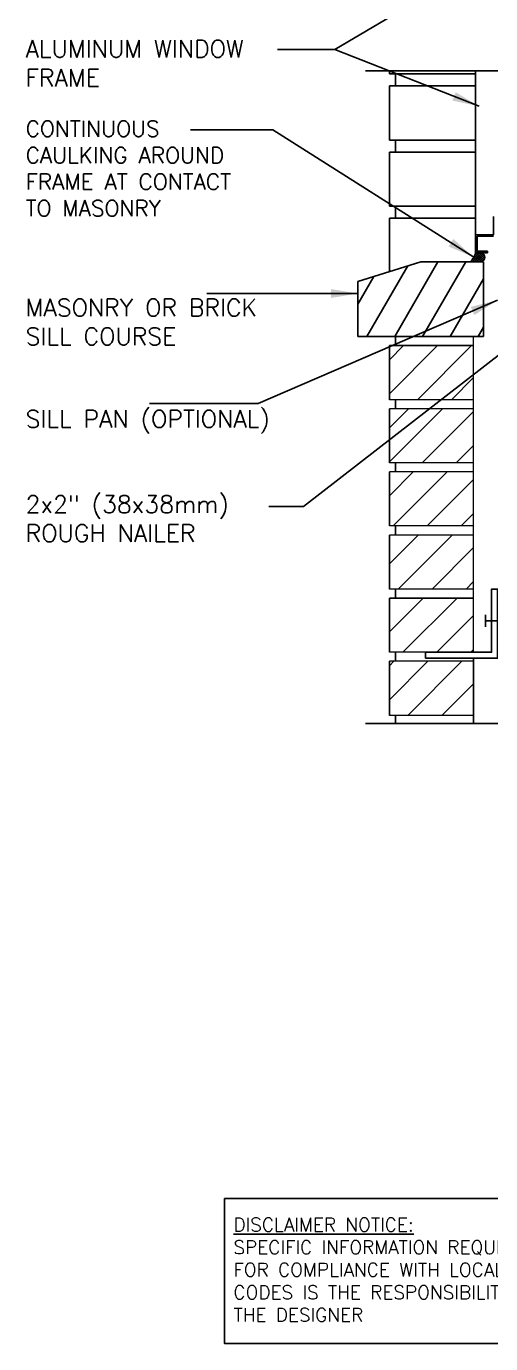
# Model space of a CAD drawing. Header units: inches. Extents: x 2887 to 2944.5, y 416 to 501.
# Drawn here: x 2887 to 2906.3, y 416 to 470.8 of the extents above; entities that cross this region are included whole.
import ezdxf

# ---------------------------------------------------------------- set-up
doc = ezdxf.new("R2010")
doc.units = ezdxf.units.IN
doc.header["$LTSCALE"] = 0.5
doc.header["$MEASUREMENT"] = 0
for name, color, linetype in [('HATCH', 12, 'CONTINUOUS'), ('LINE18', 9, 'CONTINUOUS'), ('line25', 2, 'CONTINUOUS'), ('LINE9', 9, 'CONTINUOUS'), ('TEXT', 4, 'CONTINUOUS')]:
    doc.layers.add(name, color=color, linetype=linetype)
doc.styles.add('DIM', font='romans.shx', dxfattribs={"width": 0.7})
doc.styles.get("Standard").update_dxf_attribs({"font": 'romans.shx'})
doc.dimstyles.new('ext_12', dxfattribs={"dimscale": 12, "dimtxt": 0.09375, "dimasz": 0.09375, "dimexe": 0.09375, "dimexo": 0.0625, "dimgap": 0.0625, "dimtad": 1, "dimdec": 1, "dimzin": 3, "dimdsep": 46, "dimlunit": 4, "dimtxsty": 'DIM', "dimcen": 0.09, "dimdle": 0.09375, "dimclrt": 4, "dimadec": 0, "dimazin": 0, "dimtfac": 1, "dimtdec": 1, "dimtmove": 2, "dimatfit": 3, "dimfxl": 1, "dimfrac": 2, "dimtolj": 1, "dimtzin": 0, "dimarcsym": 0})

msp = doc.modelspace()

# ---------------------------------------------------------------- hatches: boundary and pattern name
at = {"layer": 'HATCH'}
h = msp.add_hatch(dxfattribs=at)
h.set_pattern_fill('ANSI31', color=256, scale=8, style=0)
h.paths.add_polyline_path([(2905.62, 490.674), (2902.12, 490.674), (2902.12, 488.424), (2905.62, 488.424)])
h.paths.add_polyline_path([(2905.62, 488.049), (2902.12, 488.049), (2902.12, 485.799), (2905.62, 485.799)])
h.paths.add_polyline_path([(2905.62, 485.424), (2902.12, 485.424), (2902.12, 483.174), (2905.62, 483.174)])
h.paths.add_polyline_path([(2905.62, 482.514), (2902.12, 481.866), (2902.12, 480.549), (2905.62, 480.549)])
h.paths.add_polyline_path([(2905.62, 482.514), (2905.62, 482.799), (2902.12, 482.799), (2902.12, 481.866)])
h.paths.add_polyline_path([(2905.62, 493.299), (2902.12, 493.299), (2902.12, 491.049), (2905.62, 491.049)])
h.paths.add_polyline_path([(2905.62, 495.924), (2902.12, 495.924), (2902.12, 493.674), (2905.62, 493.674)])
h.paths.add_polyline_path([(2905.62, 500.037), (2902.12, 500.037), (2902.12, 498.924), (2905.62, 498.924)])
h.paths.add_polyline_path([(2905.62, 498.549), (2902.12, 498.549), (2902.12, 496.299), (2905.62, 496.299)])
h.paths.add_polyline_path([(2905.62, 444.406), (2902.12, 444.406), (2902.12, 442.156), (2905.62, 442.156)])
h.paths.add_polyline_path([(2905.62, 447.031), (2902.12, 447.031), (2902.12, 444.781), (2905.62, 444.781)])
h.paths.add_polyline_path([(2905.62, 449.656), (2902.12, 449.656), (2902.12, 447.406), (2905.62, 447.406)])
h.paths.add_polyline_path([(2905.62, 452.281), (2902.12, 452.281), (2902.12, 450.031), (2905.62, 450.031)])
h.paths.add_polyline_path([(2905.62, 454.906), (2902.12, 454.906), (2902.12, 452.656), (2905.62, 452.656)])
h.paths.add_polyline_path([(2905.62, 457.531), (2902.12, 457.531), (2902.12, 455.281), (2905.62, 455.281)])
h = msp.add_hatch(dxfattribs=at)
h.set_pattern_fill('ANSI37', color=256, scale=0.5)
h.set_pattern_definition([(45, (82.01511, -5.75034), (-0.0441941738, 0.0441941738), []), (135, (82.01511, -5.75034), (-0.0441941738, -0.0441941738), [])])
edge = h.paths.add_edge_path()
edge.add_line((2905.945, 461.393), (2905.707, 461.393))
edge.add_line((2905.707, 461.393), (2905.707, 461.423))
edge.add_arc((2905.025, 461.543), 0.693, 310.7064, 350.0595, ccw=False)
edge.add_line((2905.477, 461.018), (2905.945, 461.018))
edge.add_arc((2905.902, 461.205), 0.192, 282.694, 437.306)
h = msp.add_hatch(dxfattribs=at)
h.set_pattern_fill('ANSI31', color=256, scale=8, angle=15, style=0)
h.set_pattern_definition([(60, (2797.4322, 308.196), (-0.8660254, 0.5), [])])
h.paths.add_polyline_path([(2906.037, 461.018), (2903.425, 461.018), (2900.814, 460.193), (2900.814, 457.906), (2906.037, 457.906)])

# ---------------------------------------------------------------- linework, layer by layer
at = {"layer": 'HATCH', "flags": 128}
msp.add_lwpolyline([(2905.707, 462.152), (2905.707, 468.953)], dxfattribs=at)
at = {"layer": 'HATCH'}
for centre, radius, start, end in [((2905.025, 461.543), 0.693, 310.7064, 350.1202), ((2905.902, 461.205), 0.192, 282.694, 77.306)]:
    msp.add_arc(centre, radius, start, end, dxfattribs=at)
at = {"layer": 'LINE18'}
msp.add_line((2906.207, 461.455), (2906.207, 461.393), dxfattribs=at)
at = {"layer": 'LINE18', "color": 2, "lineweight": 0}
for p, q in [((2905.62, 457.531), (2902.12, 457.531)), ((2902.37, 457.531), (2905.62, 457.531)), ((2905.62, 455.281), (2905.62, 457.906)), ((2905.62, 455.281), (2902.12, 455.281)), ((2905.62, 452.656), (2905.62, 455.281)), ((2905.62, 454.906), (2902.12, 454.906)), ((2905.62, 452.656), (2902.12, 452.656)), ((2905.62, 444.781), (2905.62, 452.656)), ((2905.62, 452.281), (2902.12, 452.281)), ((2905.62, 450.031), (2902.12, 450.031)), ((2905.62, 449.656), (2902.12, 449.656)), ((2905.62, 447.406), (2902.12, 447.406)), ((2905.62, 447.031), (2902.12, 447.031)), ((2902.37, 447.031), (2905.62, 447.031)), ((2905.62, 444.781), (2902.12, 444.781)), ((2905.62, 444.406), (2902.12, 444.406)), ((2905.62, 442.156), (2902.12, 442.156))]:
    msp.add_line(p, q, dxfattribs=at)
at = {"layer": 'LINE18', "flags": 128}
for points in [[(2906.207, 461.393), (2905.707, 461.393), (2905.707, 462.143), (2906.457, 462.143), (2906.457, 462.893)], [(2906.457, 462.08), (2905.77, 462.08)], [(2906.207, 461.455), (2905.77, 461.455), (2905.77, 462.08)]]:
    msp.add_lwpolyline(points, dxfattribs=at)
at = {"layer": 'line25', "color": 12}
for p, q in [((2902.12, 468.828), (2902.12, 468.953)), ((2902.12, 468.828), (2905.707, 468.828)), ((2902.12, 466.078), (2902.12, 468.328)), ((2902.12, 468.328), (2905.707, 468.328)), ((2902.37, 468.328), (2902.37, 468.828)), ((2902.37, 468.328), (2902.37, 468.828)), ((2902.12, 466.078), (2905.707, 466.078)), ((2902.37, 465.578), (2902.37, 466.078)), ((2902.37, 465.578), (2902.37, 466.078)), ((2902.12, 463.328), (2902.12, 465.578)), ((2902.12, 465.578), (2905.707, 465.578)), ((2902.12, 463.328), (2905.707, 463.328)), ((2902.37, 462.828), (2902.37, 463.328)), ((2902.37, 462.828), (2902.37, 463.328)), ((2902.12, 460.606), (2902.12, 462.828)), ((2902.12, 462.828), (2905.707, 462.828))]:
    msp.add_line(p, q, dxfattribs=at)
at = {"layer": 'line25'}
for p, q in [((2903.425, 461.018), (2900.814, 460.193)), ((2903.425, 461.018), (2906.037, 461.018)), ((2906.037, 457.906), (2906.037, 461.018)), ((2900.814, 460.193), (2900.814, 457.906)), ((2900.814, 457.906), (2906.037, 457.906)), ((2902.12, 457.531), (2905.62, 457.531)), ((2902.12, 457.531), (2902.12, 455.281)), ((2902.37, 457.531), (2902.37, 457.906)), ((2902.37, 454.906), (2902.37, 455.281)), ((2902.12, 454.906), (2902.12, 452.656)), ((2902.37, 452.281), (2902.37, 452.656)), ((2902.12, 452.281), (2902.12, 450.031)), ((2902.37, 449.656), (2902.37, 450.031)), ((2902.12, 449.656), (2902.12, 447.406)), ((2902.12, 447.031), (2905.62, 447.031)), ((2902.12, 447.031), (2902.12, 444.781)), ((2902.37, 447.031), (2902.37, 447.406)), ((2902.37, 444.406), (2902.37, 444.781)), ((2902.12, 444.406), (2902.12, 442.156)), ((2905.62, 444.531), (2905.62, 444.406)), ((2905.62, 444.406), (2905.62, 441.815)), ((2902.37, 441.815), (2902.37, 442.156))]:
    msp.add_line(p, q, dxfattribs=at)
at = {"layer": 'LINE9'}
for p, q in [((2901.12, 468.953), (2912.245, 468.953)), ((2901.12, 441.815), (2912.245, 441.815))]:
    msp.add_line(p, q, dxfattribs=at)
at = {"layer": 'LINE9', "linetype": 'Continuous'}
for q in [(2906.12, 446.343), (2906.12, 445.843), (2908.12, 446.093)]:
    msp.add_line((2906.12, 446.093), q, dxfattribs=at)
at = {"layer": 'LINE9'}
msp.add_lwpolyline([(2903.62, 444.531), (2906.62, 444.531), (2906.62, 447.406), (2906.37, 447.406), (2906.37, 444.781), (2903.62, 444.781)], close=True, dxfattribs=at)
at = {"layer": 'TEXT'}
msp.add_lwpolyline([(2895.267, 422.07), (2908.25, 422.07), (2908.25, 416.032), (2895.267, 416.032)], close=True, dxfattribs=at)

# ---------------------------------------------------------------- texts
at = {"layer": 'TEXT', "attachment_point": 4}
for s, insert, char_height, width in [('ALUMINUM WINDOW\\PFRAME', (2886.993, 469.272), 0.72, 10.53123), ('{\\H0.9167x;CONTINUOUS CAULKING AROUND FRAME AT CONTACT TO MASONRY}', (2886.993, 464.896), 0.72, 10.53123), ('MASONRY OR BRICK SILL COURSE', (2886.993, 458.514), 0.72, 10.53123), ('SILL PAN (OPTIONAL)', (2886.993, 454.36), 0.72, 10.53123), ('2x2" (38x38mm) ROUGH NAILER', (2886.993, 450.332), 0.72, 10.53123), ('{\\LDISCLAIMER NOTICE:}\\PSPECIFIC INFORMATION REQUIRED FOR COMPLIANCE WITH LOCAL CODES IS THE RESPONSIBILITY OF THE DESIGNER', (2895.634, 419.104), 0.5625, 14.00235)]:
    msp.add_mtext(s, dxfattribs=dict(at, insert=insert, char_height=char_height, width=width))

# ---------------------------------------------------------------- leaders
at = {"layer": 'TEXT'}
for points in [[(2905.862, 473.396), (2899.853, 469.839)], [(2905.63, 461.206), (2897.278, 466.506), (2893.845, 466.506)], [(2900.814, 459.697), (2894.521, 459.697)], [(2906.616, 459.417), (2896.668, 455.129), (2892.145, 455.129)], [(2909.4, 459.268), (2898.555, 450.839), (2897.104, 450.839)]]:
    msp.add_leader(points, dimstyle='ext_12', override={"dimgap": 0.0625, "dimtad": 0}, dxfattribs=at)
msp.add_leader([(2905.858, 467.481), (2899.853, 469.839), (2897.464, 469.839)], dimstyle='ext_12', dxfattribs=at)

doc.saveas('drawing.dxf')
